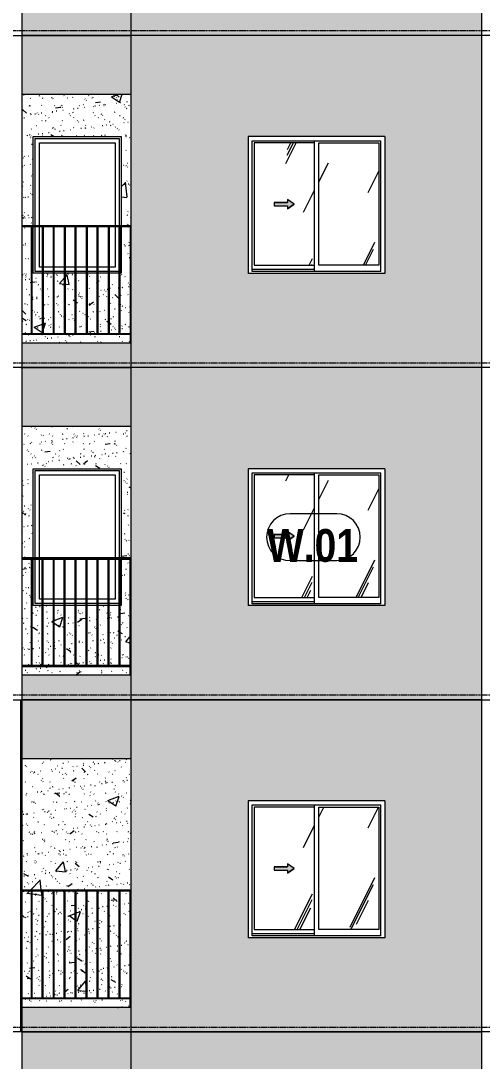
# Model space of a CAD drawing. Header units: millimetres. Extents: x 25061 to 259291, y -8723 to 35400.
# Drawn here: x 181485 to 186205, y 12050 to 22700 of the extents above; entities that cross this region are included whole.
import ezdxf

# ---------------------------------------------------------------- set-up
doc = ezdxf.new("R2010")
doc.units = ezdxf.units.MM
doc.linetypes.add('1 NÉT CALL OUT', pattern=[6, 3, -3])
doc.linetypes.add('Centre', pattern=[31.75, 6.35, -4.7625, 15.875, -4.7625])
for name, color, linetype, lineweight in [('0-2', 50, 'Continuous', 5), ('A-DETL-GENF', 92, 'Continuous', 9), ('A-DETL-GENF-3', 92, '1 NÉT CALL OUT', 9), ('A-FLOR-HRAL-1', 253, 'Continuous', 9), ('A-FLOR-LEVL-2', 51, 'Centre', 9), ('A-GLAZ', 151, 'Continuous', 9), ('A-GLAZ-1', 7, '1 NÉT CALL OUT', 9), ('A-GLAZ-3', 7, 'Continuous', 9), ('A-GLAZ-IDEN', 152, 'Continuous', 9), ('A-WALL', 113, 'Continuous', 9), ('A-WALL-PATT-2', 9, 'Continuous', 9), ('A-WALL-PATT-3', 111, 'Continuous', 5), ('I-WALL', 2, 'Continuous', 9), ('I-WALL-2', 7, 'Continuous', 9)]:
    doc.layers.add(name, color=color, linetype=linetype, lineweight=lineweight)
doc.styles.add('Arial_B_2', font='arialbd.ttf', dxfattribs={"width": 0.85, "height": 336})
pattern_1 = [(50, (-80880.3, 14125), (1165.98, -102.01), [121.92, -1341.12]), (355, (-80880.3, 14125), (-225.554, 1222.76), [97.536, -1072.896]), (100.451, (-80783.1, 14116.5), (940.433, 1120.746), [103.616, -1139.776]), (46.184, (-80880.3, 14450.1), (1734.91, -269.07), [182.88, -2011.68]), (96.636, (-80735.7, 14427.7), (1519.38, 1583.54), [155.42, -1709.66]), (351.184, (-80880.3, 14450.1), (1519.39, 1583.52), [146.3, -1609.34]), (21, (-80717.7, 14368.8), (970.33, -654.498), [121.92, -1341.12]), (326, (-80717.7, 14368.8), (395.53, 1178.804), [97.536, -1072.896]), (71.451, (-80636.9, 14314.3), (1365.87, 524.296), [103.616, -1139.776]), (37.5, (-80880.3, 14125), (19.767, 541.153), [53.645, -1006.246, 53.645, -1035.507, -1076.96]), (37.5, (-80880.3, 14125), (19.767, 541.153), [-2149.043, 53.645, -1023.315]), (7.5, (-80880.3, 14125), (427.646, 641.156), [53.645, -567.334, 53.645, -981.862, -410.464]), (7.5, (-80880.3, 14125), (427.646, 641.156), [-1656.486, 53.645, -356.82]), (327.5, (-81242.8, 14125), (867.782, -36.665), [53.645, -352.755, 53.645, -1214.323, -1682.496]), (327.5, (-81242.8, 14125), (867.782, -36.665), [-1674.37, 53.645, -1628.85]), (317.5, (-81405.4, 14125), (948.028, 162.73), [53.645, -474.675, 53.645, -788.416, -1194.816]), (317.5, (-81405.4, 14125), (948.028, 162.73), [-1370.38, 53.645, -1141.17])]
pattern_2 = [(37.5, (-80880.3, 14125), (-5.1206, 156.61216), [5.364, -118.181, 5.364, -132.812, -132.08]), (37.5, (-80880.3, 14125), (-5.1206, 156.61216), [-261.722, 5.364, -126.716]), (7.5, (-80880.3, 14125), (143.847, 229.3842), [5.364, -61.285, 5.364, -105.989, -42.672]), (7.5, (-80880.3, 14125), (143.847, 229.3842), [-178.003, 5.364, -37.308]), (327.5, (-80980.28, 14125), (253.1176, 0.4601), [5.364, -35.276, 5.364, -140.94, -191.008]), (327.5, (-80980.28, 14125), (253.1176, 0.4601), [-186.944, 5.364, -185.644]), (317.5, (-80980.28, 14125), (244.338, 71.3376), [5.364, -14.956, 5.364, -90.546, -109.728]), (317.5, (-80980.28, 14125), (244.338, 71.3376), [-116.23, 5.364, -104.364])]
pattern_3 = [(63.435, (-78970.7, 14236.3), (-0.002, 1625.6), [567.96, -3066.99]), (63.435, (-80596.3, 14236.3), (-0.002, 1625.6), [567.96, -3066.99]), (63.435, (-78192.5, 14550.35), (-0.002, 1625.6), [567.96, -3066.99]), (63.435, (-79818.1, 14550.35), (-0.002, 1625.6), [567.96, -3066.99]), (63.435, (-78310.3, 14439.5), (-0.002, 1625.6), [567.96, -3066.99]), (63.435, (-79935.9, 14439.5), (-0.002, 1625.6), [567.96, -3066.99]), (63.435, (-78430.35, 15074.4), (-0.002, 1625.6), [276.06, -3358.9]), (63.435, (-80055.95, 15074.4), (-0.002, 1625.6), [276.06, -3358.9]), (63.435, (-78508.9, 14976.15), (-0.002, 1625.6), [567.96, -3066.99]), (63.435, (-80134.5, 14976.15), (-0.002, 1625.6), [567.96, -3066.99]), (63.435, (-78495, 15046.7), (-0.002, 1625.6), [567.96, -3066.99]), (63.435, (-80120.6, 15046.7), (-0.002, 1625.6), [567.96, -3066.99]), (63.435, (-79150.9, 14737.2), (-0.002, 1625.6), [567.96, -3066.99]), (63.435, (-80776.5, 14737.2), (-0.002, 1625.6), [567.96, -3066.99]), (63.435, (-79137, 14820.35), (-0.002, 1625.6), [567.96, -3066.99]), (63.435, (-80762.6, 14820.35), (-0.002, 1625.6), [567.96, -3066.99]), (63.435, (-79133.3, 14880.3), (-0.002, 1625.6), [567.96, -3066.99]), (63.435, (-80758.9, 14880.3), (-0.002, 1625.6), [567.96, -3066.99])]

# ---------------------------------------------------------------- blocks, each defined once
blk = doc.blocks.new('Railing - 10mm-901206-TKCS_MẶT CẮT 2')
at = {"layer": 'A-FLOR-HRAL-1'}
for p, q in [((-62145.064287, 5900), (-62145.064287, 6990)), ((-62135.064287, 5900), (-62135.064287, 6990))]:
    blk.add_line(p, q, dxfattribs=at)
blk = doc.blocks.new('Railing - 50 x 10mm-901205-TKCS_MẶT CẮT 2')
at = {"layer": 'A-FLOR-HRAL-1'}
for p in [(-62252.564287, 6990), (-62247.564287, 5800)]:
    blk.add_line(p, (-62247.564287, 6990), dxfattribs=at)
blk = doc.blocks.new('Railing - Railing-998950-TKCS_MẶT CẮT 2')
at = {"layer": 'A-FLOR-HRAL-1'}
for p, q in [((-99768, 12700), (-98653, 12700)), ((-98653, 12690), (-99768, 12690))]:
    blk.add_line(p, q, dxfattribs=at)
at = {"extrusion": (0, 0, -1), "zscale": -1}
for name, p in [('Railing - 10mm-901206-TKCS_MẶT CẮT 2', (161805, 6800)), ('Railing - 10mm-901206-TKCS_MẶT CẮT 2', (161693, 6800)), ('Railing - 10mm-901206-TKCS_MẶT CẮT 2', (161580, 6800)), ('Railing - 10mm-901206-TKCS_MẶT CẮT 2', (161468, 6800)), ('Railing - 10mm-901206-TKCS_MẶT CẮT 2', (161355, 6800)), ('Railing - 10mm-901206-TKCS_MẶT CẮT 2', (161243, 6800)), ('Railing - 10mm-901206-TKCS_MẶT CẮT 2', (161130, 6800)), ('Railing - 10mm-901206-TKCS_MẶT CẮT 2', (161018, 6800)), ('Railing - 10mm-901206-TKCS_MẶT CẮT 2', (160905, 6800)), ('Railing - 50 x 10mm-901205-TKCS_MẶT CẮT 2', (160905, 6800))]:
    blk.add_blockref(name, p, dxfattribs=at)
blk = doc.blocks.new('Top Rail Type - Top Rail_Internal_-998951-TKCS_MẶT CẮT 2')
at = {"layer": 'A-FLOR-HRAL-1'}
for p, q in [((-98652.564287, 13800), (-99767.564287, 13800)), ((-98652.564287, 13790), (-99767.564287, 13790))]:
    blk.add_line(p, q, dxfattribs=at)
blk = doc.blocks.new('NCV_TKTC_TANG 3 - 4_rvt-3-TKCS_MẶT CẮT 2')
at = {"layer": 'A-WALL-PATT-2'}
h = blk.add_hatch(dxfattribs=at)
h.set_pattern_fill('FP_37', color=256, style=0, pattern_type=2)
h.set_pattern_definition(pattern_1)
h.paths.add_polyline_path([(-99768, 12600), (-98658, 12600), (-98658, 12690), (-99768, 12690)])
h.paths.add_polyline_path([(-99768, 12700), (-99670, 12700), (-99670, 13790), (-99768, 13790)])
h.paths.add_polyline_path([(-99660, 12700), (-99558, 12700), (-99558, 13790), (-99660, 13790)])
h.paths.add_polyline_path([(-98658, 12700), (-98658, 13790), (-98760, 13790), (-98760, 12700)])
h.paths.add_polyline_path([(-98770, 12700), (-98770, 13790), (-98873, 13790), (-98873, 12700)])
h.paths.add_polyline_path([(-99548, 12700), (-99445, 12700), (-99445, 13790), (-99548, 13790), (-99548, 12908)])
h.paths.add_polyline_path([(-98883, 12700), (-98883, 13790), (-98985, 13790), (-98985, 12700)])
h.paths.add_polyline_path([(-99435, 12700), (-99333, 12700), (-99333, 13790), (-99435, 13790), (-99435, 13142)])
h.paths.add_polyline_path([(-98995, 12700), (-98995, 13790), (-99098, 13790), (-99098, 12700)])
h.paths.add_polyline_path([(-99323, 12700), (-99220, 12700), (-99220, 13790), (-99323, 13790), (-99323, 13314)])
h.paths.add_polyline_path([(-99108, 12700), (-99108, 13790), (-99210, 13790), (-99210, 12700)])
h.paths.add_polyline_path([(-99118, 13800), (-98653, 13800), (-98653, 15150), (-99768, 15150), (-99768, 13800)])
h = blk.add_hatch(dxfattribs=at)
h.set_pattern_fill('FP_38', color=256, style=0, pattern_type=2)
h.set_pattern_definition(pattern_2)
h.paths.add_polyline_path([(-99768, 12600), (-98658, 12600), (-98658, 12690), (-99768, 12690)])
h.paths.add_polyline_path([(-99768, 12700), (-99670, 12700), (-99670, 13790), (-99768, 13790)])
h.paths.add_polyline_path([(-99660, 12700), (-99558, 12700), (-99558, 13790), (-99660, 13790)])
h.paths.add_polyline_path([(-98658, 12700), (-98658, 13790), (-98760, 13790), (-98760, 12700)])
h.paths.add_polyline_path([(-98770, 12700), (-98770, 13790), (-98873, 13790), (-98873, 12700)])
h.paths.add_polyline_path([(-99548, 12700), (-99445, 12700), (-99445, 13790), (-99548, 13790), (-99548, 12908)])
h.paths.add_polyline_path([(-98883, 12700), (-98883, 13790), (-98985, 13790), (-98985, 12700)])
h.paths.add_polyline_path([(-99435, 12700), (-99333, 12700), (-99333, 13790), (-99435, 13790), (-99435, 13142)])
h.paths.add_polyline_path([(-98995, 12700), (-98995, 13790), (-99098, 13790), (-99098, 12700)])
h.paths.add_polyline_path([(-99323, 12700), (-99220, 12700), (-99220, 13790), (-99323, 13790), (-99323, 13314)])
h.paths.add_polyline_path([(-99108, 12700), (-99108, 13790), (-99210, 13790), (-99210, 12700)])
h.paths.add_polyline_path([(-99118, 13800), (-98653, 13800), (-98653, 15150), (-99768, 15150), (-99768, 13800)])
at = {"layer": ''}
for name in ['Top Rail Type - Top Rail_Internal_-998951-TKCS_MẶT CẮT 2', 'Railing - Railing-998950-TKCS_MẶT CẮT 2']:
    blk.add_blockref(name, (0, 0), dxfattribs=at)
blk = doc.blocks.new('M_Fixed - 900 x 1400-V152-TKCS_MẶT CẮT 2')
at = {"layer": 'A-GLAZ-3'}
for p, q in [((-77032, 7000), (-77032, 7896)), ((-77032, 7896), (-76170, 7896)), ((-76170, 7896), (-76170, 7000)), ((-76988, 7000), (-76988, 7852)), ((-76988, 7852), (-76214, 7852)), ((-76214, 7852), (-76214, 7000)), ((-77032, 6534), (-77032, 6990)), ((-76988, 6578), (-76988, 6990)), ((-76214, 6990), (-76214, 6578)), ((-76958, 6534), (-77032, 6534)), ((-76958, 6578), (-76988, 6578)), ((-76845, 6578), (-76948, 6578)), ((-76845, 6534), (-76948, 6534)), ((-76733, 6578), (-76835, 6578)), ((-76733, 6534), (-76835, 6534)), ((-76620, 6578), (-76723, 6578)), ((-76620, 6534), (-76723, 6534)), ((-76508, 6578), (-76610, 6578)), ((-76508, 6534), (-76610, 6534)), ((-76395, 6578), (-76498, 6578)), ((-76395, 6534), (-76498, 6534)), ((-76283, 6578), (-76385, 6578)), ((-76283, 6534), (-76385, 6534)), ((-76214, 6578), (-76273, 6578)), ((-76170, 6534), (-76273, 6534))]:
    blk.add_line(p, q, dxfattribs=at)
blk = doc.blocks.new('Railing - 50 x 10mm-V260-TKCS_MẶT CẮT 2')
at = {"layer": 'A-FLOR-HRAL-1'}
for p in [(-84853, 23990), (-84848, 22800)]:
    blk.add_line(p, (-84848, 23990), dxfattribs=at)
blk = doc.blocks.new('Railing - Railing-990587-TKCS_MẶT CẮT 2')
at = {"layer": 'A-FLOR-HRAL-1'}
for p, q in [((-99768, 22900), (-98653, 22900)), ((-98653, 22890), (-99768, 22890))]:
    blk.add_line(p, q, dxfattribs=at)
at = {"extrusion": (0, 0, -1), "zscale": -1}
for name, p in [('Railing - 10mm-901206-TKCS_MẶT CẮT 2', (161805, 17000)), ('Railing - 10mm-901206-TKCS_MẶT CẮT 2', (161692, 17000)), ('Railing - 10mm-901206-TKCS_MẶT CẮT 2', (161580, 17000)), ('Railing - 10mm-901206-TKCS_MẶT CẮT 2', (161467, 17000)), ('Railing - 10mm-901206-TKCS_MẶT CẮT 2', (161355, 17000)), ('Railing - 10mm-901206-TKCS_MẶT CẮT 2', (161242, 17000)), ('Railing - 10mm-901206-TKCS_MẶT CẮT 2', (161130, 17000)), ('Railing - 10mm-901206-TKCS_MẶT CẮT 2', (161017, 17000)), ('Railing - 10mm-901206-TKCS_MẶT CẮT 2', (160905, 17000)), ('Railing - 50 x 10mm-V260-TKCS_MẶT CẮT 2', (183505, 0))]:
    blk.add_blockref(name, p, dxfattribs=at)
blk = doc.blocks.new('Top Rail Type - Top Rail_Internal_-990588-TKCS_MẶT CẮT 2')
at = {"layer": 'A-FLOR-HRAL-1'}
for p, q in [((-98652.564287, 24000), (-99767.564287, 24000)), ((-98652.564287, 23990), (-99767.564287, 23990))]:
    blk.add_line(p, q, dxfattribs=at)
blk = doc.blocks.new('NCV_TKTC_TANG 6 - 8_rvt-6-TKCS_MẶT CẮT 2')
at = {"layer": 'A-WALL-PATT-2'}
h = blk.add_hatch(dxfattribs=at)
h.set_pattern_fill('FP_37', color=256, style=0, pattern_type=2)
h.set_pattern_definition(pattern_1)
h.paths.add_polyline_path([(-98657, 19400), (-98657, 19490), (-99768, 19490), (-99768, 19400), (-98972, 19400)])
h.paths.add_polyline_path([(-99097, 19500), (-98995, 19500), (-98995, 20115), (-99097, 20115), (-99097, 19840)])
h.paths.add_polyline_path([(-98985, 19500), (-98882, 19500), (-98882, 20115), (-98985, 20115), (-98985, 19929)])
h.paths.add_polyline_path([(-99107, 19500), (-99107, 20115), (-99210, 20115), (-99210, 19500)])
h.paths.add_polyline_path([(-99220, 19500), (-99220, 20115), (-99322, 20115), (-99322, 19500)])
h.paths.add_polyline_path([(-99768, 19500), (-99670, 19500), (-99670, 20590), (-99768, 20590), (-99768, 19588)])
h.paths.add_polyline_path([(-99660, 19500), (-99557, 19500), (-99557, 20115), (-99650, 20115), (-99650, 20590), (-99660, 20590), (-99660, 20072)])
h.paths.add_polyline_path([(-99527, 19500), (-99445, 19500), (-99445, 20115), (-99547, 20115), (-99547, 19500)])
h.paths.add_polyline_path([(-99332, 19500), (-99332, 20115), (-99435, 20115), (-99435, 19500)])
h.paths.add_polyline_path([(-98872, 19500), (-98770, 19500), (-98770, 20115), (-98872, 20115), (-98872, 20018)])
h.paths.add_polyline_path([(-98760, 19500), (-98657, 19500), (-98657, 20590), (-98750, 20590), (-98750, 20115), (-98760, 20115), (-98760, 20107)])
h.paths.add_polyline_path([(-99768, 20600), (-99650, 20600), (-99650, 21515), (-98750, 21515), (-98750, 20600), (-98653, 20600), (-98653, 21950), (-99768, 21950), (-99768, 21588)])
h = blk.add_hatch(dxfattribs=at)
h.set_pattern_fill('FP_38', color=256, style=0, pattern_type=2)
h.set_pattern_definition(pattern_2)
h.paths.add_polyline_path([(-98657, 19400), (-98657, 19490), (-99768, 19490), (-99768, 19400), (-98972, 19400)])
h.paths.add_polyline_path([(-99097, 19500), (-98995, 19500), (-98995, 20115), (-99097, 20115), (-99097, 19840)])
h.paths.add_polyline_path([(-98985, 19500), (-98882, 19500), (-98882, 20115), (-98985, 20115), (-98985, 19929)])
h.paths.add_polyline_path([(-99107, 19500), (-99107, 20115), (-99210, 20115), (-99210, 19500)])
h.paths.add_polyline_path([(-99220, 19500), (-99220, 20115), (-99322, 20115), (-99322, 19500)])
h.paths.add_polyline_path([(-99768, 19500), (-99670, 19500), (-99670, 20590), (-99768, 20590), (-99768, 19588)])
h.paths.add_polyline_path([(-99660, 19500), (-99557, 19500), (-99557, 20115), (-99650, 20115), (-99650, 20590), (-99660, 20590), (-99660, 20072)])
h.paths.add_polyline_path([(-99527, 19500), (-99445, 19500), (-99445, 20115), (-99547, 20115), (-99547, 19500)])
h.paths.add_polyline_path([(-99332, 19500), (-99332, 20115), (-99435, 20115), (-99435, 19500)])
h.paths.add_polyline_path([(-98872, 19500), (-98770, 19500), (-98770, 20115), (-98872, 20115), (-98872, 20018)])
h.paths.add_polyline_path([(-98760, 19500), (-98657, 19500), (-98657, 20590), (-98750, 20590), (-98750, 20115), (-98760, 20115), (-98760, 20107)])
h.paths.add_polyline_path([(-99768, 20600), (-99650, 20600), (-99650, 21515), (-98750, 21515), (-98750, 20600), (-98653, 20600), (-98653, 21950), (-99768, 21950), (-99768, 21588)])
at = {"layer": 'I-WALL-2'}
for p, q in [((-99650, 20600), (-99650, 21515)), ((-99650, 21515), (-98750, 21515)), ((-98750, 21515), (-98750, 20600)), ((-99650, 20115), (-99650, 20590)), ((-98750, 20590), (-98750, 20115)), ((-99557, 20115), (-99650, 20115)), ((-99445, 20115), (-99547, 20115)), ((-99332, 20115), (-99435, 20115)), ((-99220, 20115), (-99322, 20115)), ((-99107, 20115), (-99210, 20115)), ((-98995, 20115), (-99097, 20115)), ((-98882, 20115), (-98985, 20115)), ((-98770, 20115), (-98872, 20115)), ((-98750, 20115), (-98760, 20115))]:
    blk.add_line(p, q, dxfattribs=at)
at = {"layer": ''}
for name in ['Top Rail Type - Top Rail_Internal_-990588-TKCS_MẶT CẮT 2', 'Railing - Railing-990587-TKCS_MẶT CẮT 2']:
    blk.add_blockref(name, (0, -3400), dxfattribs=at)
at = {"layer": 'A-GLAZ'}
blk.add_blockref('M_Fixed - 900 x 1400-V152-TKCS_MẶT CẮT 2', (-22600, 13600), dxfattribs=at)
blk = doc.blocks.new('Railing - Railing-992103-TKCS_MẶT CẮT 2')
at = {"layer": ''}
for p, q in [((-99768, 16100), (-98653, 16100)), ((-98653, 16090), (-99768, 16090))]:
    blk.add_line(p, q, dxfattribs=at)
at = {"extrusion": (0, 0, -1), "zscale": -1}
for name, p in [('Railing - 10mm-901206-TKCS_MẶT CẮT 2', (161805, 10200)), ('Railing - 10mm-901206-TKCS_MẶT CẮT 2', (161693, 10200)), ('Railing - 10mm-901206-TKCS_MẶT CẮT 2', (161580, 10200)), ('Railing - 10mm-901206-TKCS_MẶT CẮT 2', (161468, 10200)), ('Railing - 10mm-901206-TKCS_MẶT CẮT 2', (161355, 10200)), ('Railing - 10mm-901206-TKCS_MẶT CẮT 2', (161243, 10200)), ('Railing - 10mm-901206-TKCS_MẶT CẮT 2', (161130, 10200)), ('Railing - 10mm-901206-TKCS_MẶT CẮT 2', (161018, 10200)), ('Railing - 10mm-901206-TKCS_MẶT CẮT 2', (160905, 10200)), ('Railing - 50 x 10mm-901205-TKCS_MẶT CẮT 2', (160905, 10200))]:
    blk.add_blockref(name, p, dxfattribs=at)
blk = doc.blocks.new('Top Rail Type - Top Rail_Internal_-992104-TKCS_MẶT CẮT 2')
at = {"layer": ''}
for p, q in [((-98652.564287, 17200), (-99767.564287, 17200)), ((-98652.564287, 17190), (-99767.564287, 17190))]:
    blk.add_line(p, q, dxfattribs=at)
blk = doc.blocks.new('NCV_TKTC_TANG 5_rvt-2-TKCS_MẶT CẮT 2')
at = {"layer": 'A-WALL-PATT-2'}
h = blk.add_hatch(dxfattribs=at)
h.set_pattern_fill('FP_37', color=256, style=0, pattern_type=2)
h.set_pattern_definition(pattern_1)
h.paths.add_polyline_path([(-99768, 16000), (-98658, 16000), (-98658, 16090), (-99768, 16090)])
h.paths.add_polyline_path([(-99220, 16100), (-99220, 16715), (-99323, 16715), (-99323, 16100)])
h.paths.add_polyline_path([(-99210, 16100), (-99108, 16100), (-99108, 16715), (-99210, 16715), (-99210, 16351)])
h.paths.add_polyline_path([(-99098, 16100), (-98995, 16100), (-98995, 16715), (-99098, 16715), (-99098, 16440)])
h.paths.add_polyline_path([(-98985, 16100), (-98883, 16100), (-98883, 16715), (-98985, 16715), (-98985, 16529)])
h.paths.add_polyline_path([(-98873, 16100), (-98770, 16100), (-98770, 16715), (-98873, 16715), (-98873, 16618)])
h.paths.add_polyline_path([(-98658, 16100), (-98658, 17190), (-98751, 17190), (-98751, 16715), (-98760, 16715), (-98760, 16100)])
h.paths.add_polyline_path([(-99548, 16100), (-99445, 16100), (-99445, 16715), (-99548, 16715), (-99548, 16653)])
h.paths.add_polyline_path([(-99558, 16100), (-99558, 16715), (-99651, 16715), (-99651, 17190), (-99660, 17190), (-99660, 16100)])
h.paths.add_polyline_path([(-99333, 16100), (-99333, 16715), (-99435, 16715), (-99435, 16100)])
h.paths.add_polyline_path([(-99768, 16100), (-99670, 16100), (-99670, 17190), (-99768, 17190), (-99768, 16188)])
h.paths.add_polyline_path([(-98751, 17200), (-98653, 17200), (-98653, 18550), (-99768, 18550), (-99768, 17200), (-99651, 17200), (-99651, 18115), (-98751, 18115), (-98751, 17887)])
h = blk.add_hatch(dxfattribs=at)
h.set_pattern_fill('FP_38', color=256, style=0, pattern_type=2)
h.set_pattern_definition(pattern_2)
h.paths.add_polyline_path([(-99768, 16000), (-98658, 16000), (-98658, 16090), (-99768, 16090)])
h.paths.add_polyline_path([(-99220, 16100), (-99220, 16715), (-99323, 16715), (-99323, 16100)])
h.paths.add_polyline_path([(-99210, 16100), (-99108, 16100), (-99108, 16715), (-99210, 16715), (-99210, 16351)])
h.paths.add_polyline_path([(-99098, 16100), (-98995, 16100), (-98995, 16715), (-99098, 16715), (-99098, 16440)])
h.paths.add_polyline_path([(-98985, 16100), (-98883, 16100), (-98883, 16715), (-98985, 16715), (-98985, 16529)])
h.paths.add_polyline_path([(-98873, 16100), (-98770, 16100), (-98770, 16715), (-98873, 16715), (-98873, 16618)])
h.paths.add_polyline_path([(-98658, 16100), (-98658, 17190), (-98751, 17190), (-98751, 16715), (-98760, 16715), (-98760, 16100)])
h.paths.add_polyline_path([(-99548, 16100), (-99445, 16100), (-99445, 16715), (-99548, 16715), (-99548, 16653)])
h.paths.add_polyline_path([(-99558, 16100), (-99558, 16715), (-99651, 16715), (-99651, 17190), (-99660, 17190), (-99660, 16100)])
h.paths.add_polyline_path([(-99333, 16100), (-99333, 16715), (-99435, 16715), (-99435, 16100)])
h.paths.add_polyline_path([(-99768, 16100), (-99670, 16100), (-99670, 17190), (-99768, 17190), (-99768, 16188)])
h.paths.add_polyline_path([(-98751, 17200), (-98653, 17200), (-98653, 18550), (-99768, 18550), (-99768, 17200), (-99651, 17200), (-99651, 18115), (-98751, 18115), (-98751, 17887)])
at = {"layer": 'I-WALL-2'}
for p, q in [((-99651, 17200), (-99651, 18115)), ((-99651, 18115), (-98751, 18115)), ((-98751, 18115), (-98751, 17200)), ((-99651, 16715), (-99651, 17190)), ((-98751, 17190), (-98751, 16715)), ((-99558, 16715), (-99651, 16715)), ((-99445, 16715), (-99548, 16715)), ((-99333, 16715), (-99435, 16715)), ((-99220, 16715), (-99323, 16715)), ((-99108, 16715), (-99210, 16715)), ((-98995, 16715), (-99098, 16715)), ((-98883, 16715), (-98985, 16715)), ((-98770, 16715), (-98873, 16715)), ((-98751, 16715), (-98760, 16715))]:
    blk.add_line(p, q, dxfattribs=at)
at = {"layer": ''}
for name in ['Top Rail Type - Top Rail_Internal_-992104-TKCS_MẶT CẮT 2', 'Railing - Railing-992103-TKCS_MẶT CẮT 2']:
    blk.add_blockref(name, (0, 0), dxfattribs=at)
at = {"layer": 'A-GLAZ'}
blk.add_blockref('M_Fixed - 900 x 1400-V152-TKCS_MẶT CẮT 2', (-22600, 10200), dxfattribs=at)
blk = doc.blocks.new('1_FAMILY RVT - W01-WxH 1400x1400xmm-V270-TKCS_MẶT CẮT 2')
at = {"layer": 'A-DETL-GENF-3'}
blk.add_hatch(color=256, dxfattribs=at).paths.add_polyline_path([(-97048, 17376), (-96980, 17424), (-97048, 17471), (-97048, 17441), (-97184, 17441), (-97184, 17407), (-97048, 17407)])
at = {"layer": 'A-GLAZ'}
h = blk.add_hatch(dxfattribs=at)
h.set_pattern_fill('FP_35', color=256, style=0, pattern_type=2)
h.set_pattern_definition(pattern_3)
h.paths.add_polyline_path([(-97389, 16797), (-96775, 16797), (-96775, 18051), (-97389, 18051), (-97389, 17407)])
h.paths.add_polyline_path([(-97048, 17376), (-97048, 17407), (-97184, 17407), (-97184, 17441), (-97048, 17441), (-97048, 17471), (-96980, 17424), (-97005, 17407)])
h = blk.add_hatch(dxfattribs=at)
h.set_pattern_fill('FP_35', color=256, style=0, pattern_type=2)
h.set_pattern_definition(pattern_3)
h.paths.add_polyline_path([(-96116, 16797), (-96116, 18051), (-96730, 18051), (-96730, 16797), (-96587, 16797)])
at = {"layer": 'A-DETL-GENF'}
for p, q in [((-97048, 17471), (-97048, 17441)), ((-96980, 17424), (-97048, 17471)), ((-96980, 17424), (-97048, 17471)), ((-97048, 17471), (-97048, 17441)), ((-97184, 17441), (-97184, 17407)), ((-97184, 17441), (-97048, 17441)), ((-97048, 17441), (-97184, 17441)), ((-97184, 17441), (-97184, 17407)), ((-97184, 17407), (-97048, 17407)), ((-97184, 17407), (-97048, 17407)), ((-96980, 17424), (-97048, 17376)), ((-97048, 17376), (-96980, 17424)), ((-97048, 17407), (-97048, 17376)), ((-97048, 17407), (-97048, 17376))]:
    blk.add_line(p, q, dxfattribs=at)
at = {"layer": 'A-GLAZ'}
for p, q in [((-96053, 18114), (-97453, 18114)), ((-97453, 18114), (-97453, 16714)), ((-96053, 18114), (-96053, 16714)), ((-97412, 18073), (-96093, 18073)), ((-97412, 16733), (-97412, 18073)), ((-97389, 18051), (-97389, 16797)), ((-96775, 18051), (-97389, 18051)), ((-96775, 18073), (-96775, 16733)), ((-96730, 16797), (-96730, 18051)), ((-96730, 18051), (-96116, 18051)), ((-96116, 18051), (-96116, 16797)), ((-96093, 16733), (-96093, 18073)), ((-96775, 16753), (-97412, 16753)), ((-96775, 16753), (-97412, 16753)), ((-96093, 16733), (-97412, 16733)), ((-97389, 16797), (-96775, 16797)), ((-96116, 16797), (-96730, 16797)), ((-96053, 16714), (-97453, 16714))]:
    blk.add_line(p, q, dxfattribs=at)
blk = doc.blocks.new('1_FAMILY RVT - W01-WxH 1400x1400xmm-V301-TKCS_MẶT CẮT 2')
at = {"layer": 'A-DETL-GENF-3'}
blk.add_hatch(color=256, dxfattribs=at).paths.add_polyline_path([(-97048, 13976), (-96980, 14024), (-97048, 14071), (-97048, 14041), (-97184, 14041), (-97184, 14007), (-97048, 14007)])
at = {"layer": 'A-GLAZ'}
h = blk.add_hatch(dxfattribs=at)
h.set_pattern_fill('FP_35', color=256, style=0, pattern_type=2)
h.set_pattern_definition(pattern_3)
h.paths.add_polyline_path([(-97389, 13397), (-96775, 13397), (-96775, 14651), (-97389, 14651), (-97389, 14007)])
h.paths.add_polyline_path([(-97048, 13976), (-97048, 14007), (-97184, 14007), (-97184, 14041), (-97048, 14041), (-97048, 14071), (-96980, 14024), (-97005, 14007)])
h = blk.add_hatch(dxfattribs=at)
h.set_pattern_fill('FP_35', color=256, style=0, pattern_type=2)
h.set_pattern_definition(pattern_3)
h.paths.add_polyline_path([(-96116, 13397), (-96116, 14651), (-96730, 14651), (-96730, 13397), (-96587, 13397)])
at = {"layer": 'A-DETL-GENF'}
for p, q in [((-97048, 14071), (-97048, 14041)), ((-96980, 14024), (-97048, 14071)), ((-96980, 14024), (-97048, 14071)), ((-97048, 14071), (-97048, 14041)), ((-97184, 14041), (-97184, 14007)), ((-97184, 14041), (-97048, 14041)), ((-97048, 14041), (-97184, 14041)), ((-97184, 14041), (-97184, 14007)), ((-97184, 14007), (-97048, 14007)), ((-97184, 14007), (-97048, 14007)), ((-96980, 14024), (-97048, 13976)), ((-97048, 13976), (-96980, 14024)), ((-97048, 14007), (-97048, 13976)), ((-97048, 14007), (-97048, 13976))]:
    blk.add_line(p, q, dxfattribs=at)
at = {"layer": 'A-GLAZ'}
for p, q in [((-96053, 14714), (-97453, 14714)), ((-97453, 14714), (-97453, 13314)), ((-96053, 14714), (-96053, 13314)), ((-97412, 14673), (-96093, 14673)), ((-97412, 13333), (-97412, 14673)), ((-97389, 14651), (-97389, 13397)), ((-96775, 14651), (-97389, 14651)), ((-96775, 14673), (-96775, 13333)), ((-96730, 13397), (-96730, 14651)), ((-96730, 14651), (-96116, 14651)), ((-96116, 14651), (-96116, 13397)), ((-96093, 13333), (-96093, 14673)), ((-96053, 13314), (-97453, 13314)), ((-96775, 13353), (-97412, 13353)), ((-96775, 13353), (-97412, 13353)), ((-96093, 13333), (-97412, 13333)), ((-97389, 13397), (-96775, 13397)), ((-96116, 13397), (-96730, 13397))]:
    blk.add_line(p, q, dxfattribs=at)
blk = doc.blocks.new('1_FAMILY RVT - W01-WxH 1400x1400xmm-V319-TKCS_MẶT CẮT 2')
at = {"layer": 'A-DETL-GENF-3'}
blk.add_hatch(color=256, dxfattribs=at).paths.add_polyline_path([(-97048, 20776), (-96980, 20824), (-97048, 20871), (-97048, 20841), (-97184, 20841), (-97184, 20807), (-97048, 20807)])
at = {"layer": 'A-GLAZ'}
h = blk.add_hatch(dxfattribs=at)
h.set_pattern_fill('FP_35', color=256, style=0, pattern_type=2)
h.set_pattern_definition(pattern_3)
h.paths.add_polyline_path([(-97389, 20197), (-96775, 20197), (-96775, 21451), (-97389, 21451), (-97389, 20807)])
h.paths.add_polyline_path([(-97048, 20776), (-97048, 20807), (-97184, 20807), (-97184, 20841), (-97048, 20841), (-97048, 20871), (-96980, 20824), (-97005, 20807)])
h = blk.add_hatch(dxfattribs=at)
h.set_pattern_fill('FP_35', color=256, style=0, pattern_type=2)
h.set_pattern_definition(pattern_3)
h.paths.add_polyline_path([(-96116, 20197), (-96116, 21451), (-96730, 21451), (-96730, 20197), (-96587, 20197)])
at = {"layer": 'A-DETL-GENF'}
for p, q in [((-97184, 20841), (-97184, 20807)), ((-97184, 20841), (-97048, 20841)), ((-97048, 20841), (-97184, 20841)), ((-97184, 20841), (-97184, 20807)), ((-97184, 20807), (-97048, 20807)), ((-97184, 20807), (-97048, 20807)), ((-97048, 20871), (-97048, 20841)), ((-96980, 20824), (-97048, 20871)), ((-96980, 20824), (-97048, 20871)), ((-97048, 20871), (-97048, 20841)), ((-96980, 20824), (-97048, 20776)), ((-97048, 20776), (-96980, 20824)), ((-97048, 20807), (-97048, 20776)), ((-97048, 20807), (-97048, 20776))]:
    blk.add_line(p, q, dxfattribs=at)
at = {"layer": 'A-GLAZ'}
for p, q in [((-96053, 21514), (-97453, 21514)), ((-97453, 21514), (-97453, 20114)), ((-96053, 21514), (-96053, 20114)), ((-97412, 21473), (-96093, 21473)), ((-97412, 20133), (-97412, 21473)), ((-97389, 21451), (-97389, 20197)), ((-96775, 21451), (-97389, 21451)), ((-96775, 21473), (-96775, 20133)), ((-96730, 20197), (-96730, 21451)), ((-96730, 21451), (-96116, 21451)), ((-96116, 21451), (-96116, 20197)), ((-96093, 20133), (-96093, 21473)), ((-96775, 20153), (-97412, 20153)), ((-96775, 20153), (-97412, 20153)), ((-96093, 20133), (-97412, 20133)), ((-97389, 20197), (-96775, 20197)), ((-96116, 20197), (-96730, 20197)), ((-96053, 20114), (-97453, 20114))]:
    blk.add_line(p, q, dxfattribs=at)
blk = doc.blocks.new('SSA-WINDOW TAG - 10-2062020-TKCS_MẶT CẮT 2')
at = {"layer": 'A-GLAZ-IDEN'}
for p, q in [((-117145.064287, 7454.4), (-117622.564287, 7454.4)), ((-117622.564287, 6974.4), (-117145.064287, 6974.4))]:
    blk.add_line(p, q, dxfattribs=at)
for centre, start, end in [((-117622.564287, 7214.4), 90, 270), ((-117145.064287, 7214.4), 270, 90)]:
    blk.add_arc(centre, 240, start, end, dxfattribs=at)

msp = doc.modelspace()

# ---------------------------------------------------------------- hatches: boundary and pattern name
at = {"layer": 'A-WALL-PATT-3'}
h = msp.add_hatch(color=256, dxfattribs=at)
h.paths.add_polyline_path([(182610.2, 22550), (186200.2, 22550), (186200.2, 25950), (182610.2, 25950), (182610.2, 22822.3)])
h.paths.add_polyline_path([(184676, 23514.4), (183810.2, 23514.4), (183810.2, 24914.4), (185210.2, 24914.4), (185210.2, 23514.4), (185169.3, 23514.4)])
for points in [[(182610.2, 22550), (182610.2, 22800), (181495.2, 22800), (181495.2, 22550)], [(182610.2, 21950), (182610.2, 22550), (181495.2, 22550), (181495.2, 21950)], [(181495.2, 19150), (182610.2, 19150), (182610.2, 19400), (181495.2, 19400)], [(182610.2, 18550), (182610.2, 19150), (181495.2, 19150), (181495.2, 18550)], [(182610.2, 15750), (182610.2, 16000), (181495.2, 16000), (181495.2, 15750)], [(181495.2, 15150), (182610.2, 15150), (182610.2, 15750), (181495.2, 15750)], [(181495.2, 12350), (182610.2, 12350), (182610.2, 12600), (181495.2, 12600)], [(182610.2, 11750), (182610.2, 12350), (181495.2, 12350), (181495.2, 11750)]]:
    msp.add_hatch(color=256, dxfattribs=at).paths.add_polyline_path(points)
h = msp.add_hatch(color=256, dxfattribs=at)
h.paths.add_polyline_path([(182610.2, 19150), (186200.2, 19150), (186200.2, 22550), (182610.2, 22550), (182610.2, 20354.7)])
h.paths.add_polyline_path([(183810.2, 20114.4), (183810.2, 21514.4), (185210.2, 21514.4), (185210.2, 20114.4), (183851.1, 20114.4)])
h = msp.add_hatch(color=256, dxfattribs=at)
h.paths.add_polyline_path([(182610.2, 15750), (186200.2, 15750), (186200.2, 19150), (182610.2, 19150), (182610.2, 16653.3)])
h.paths.add_polyline_path([(185169.3, 16714.4), (183810.2, 16714.4), (183810.2, 18114.4), (185210.2, 18114.4), (185210.2, 16714.4)])
h = msp.add_hatch(color=256, dxfattribs=at)
h.paths.add_polyline_path([(182610.2, 12350), (186200.2, 12350), (186200.2, 15750), (182610.2, 15750), (182610.2, 14185.8)])
h.paths.add_polyline_path([(183810.2, 13314.4), (183810.2, 14714.4), (185210.2, 14714.4), (185210.2, 13314.4), (183851.1, 13314.4)])
h = msp.add_hatch(color=256, dxfattribs=at)
h.paths.add_polyline_path([(183085.6, 8950), (186200.2, 8950), (186200.2, 12350), (182610.2, 12350), (182610.2, 8950)])
h.paths.add_polyline_path([(185169.3, 9914.4), (183810.2, 9914.4), (183810.2, 11314.4), (185210.2, 11314.4), (185210.2, 9914.4)])

# ---------------------------------------------------------------- linework, layer by layer
at = {"layer": 'A-FLOR-LEVL-2'}
for p, q in [((147110.2, 22600), (255566.7, 22600)), ((147110.2, 19200), (255566.7, 19200)), ((147110.2, 15800), (255566.7, 15800)), ((147110.2, 12400), (255566.7, 12400))]:
    msp.add_line(p, q, dxfattribs=at)
at = {"layer": 'A-WALL'}
for p, q in [((181495.2, 29350), (181495.2, 5600)), ((182610.2, 25950), (182610.2, 5800)), ((186200.2, 2200), (186200.2, 25950)), ((173820.2, 22550), (181495.2, 22550)), ((181485.2, 22550), (181495.2, 22550)), ((186210.2, 22550), (182610.2, 22550)), ((196410.2, 22550), (182610.2, 22550)), ((181495.2, 19150), (175020.2, 19150)), ((181485.2, 19150), (181495.2, 19150)), ((186210.2, 19150), (182610.2, 19150)), ((196410.2, 19150), (182610.2, 19150)), ((173820.2, 15750), (181495.2, 15750)), ((181485.2, 12350), (181485.2, 15750)), ((182610.2, 15750), (196410.2, 15750)), ((186200.2, 15750), (182610.2, 15750)), ((181495.2, 12350), (175020.1, 12350)), ((196410.2, 12350), (182610.2, 12350)), ((182610.2, 12350), (186200.2, 12350))]:
    msp.add_line(p, q, dxfattribs=at)
at = {"layer": 'I-WALL'}
for p, q in [((182610.2, 22550), (181495.2, 22550)), ((181495.2, 22550), (182610.2, 22550)), ((181495.2, 21950), (182610.2, 21950)), ((182610.2, 19400), (181495.2, 19400)), ((182610.2, 19150), (181495.2, 19150)), ((181495.2, 19150), (182610.2, 19150)), ((181495.2, 18550), (182610.2, 18550)), ((182610.2, 16000), (181495.2, 16000)), ((181495.2, 15750), (182610.2, 15750)), ((182610.2, 15750), (181495.2, 15750)), ((181495.2, 15150), (182610.2, 15150)), ((182610.2, 12600), (181495.2, 12600)), ((182610.2, 12350), (181495.2, 12350)), ((181495.2, 12350), (182610.2, 12350))]:
    msp.add_line(p, q, dxfattribs=at)

# ---------------------------------------------------------------- block references
at = {"layer": '0-2'}
for name in ['NCV_TKTC_TANG 6 - 8_rvt-6-TKCS_MẶT CẮT 2', 'NCV_TKTC_TANG 5_rvt-2-TKCS_MẶT CẮT 2', 'NCV_TKTC_TANG 3 - 4_rvt-3-TKCS_MẶT CẮT 2']:
    msp.add_blockref(name, (281262.8, 0), dxfattribs=at)
at = {"layer": 'A-GLAZ-1'}
for name in ['1_FAMILY RVT - W01-WxH 1400x1400xmm-V319-TKCS_MẶT CẮT 2', '1_FAMILY RVT - W01-WxH 1400x1400xmm-V270-TKCS_MẶT CẮT 2', '1_FAMILY RVT - W01-WxH 1400x1400xmm-V301-TKCS_MẶT CẮT 2']:
    msp.add_blockref(name, (281262.8, 0), dxfattribs=at)
at = {"layer": 'A-GLAZ-IDEN'}
msp.add_blockref('SSA-WINDOW TAG - 10-2062020-TKCS_MẶT CẮT 2', (301862.8, 10200), dxfattribs=at)

# ---------------------------------------------------------------- texts
at = {"layer": 'A-GLAZ-IDEN', "insert": (184469, 17327.1), "char_height": 336, "width": 962.88, "attachment_point": 5, "line_spacing_factor": 0.936439, "style": 'Arial_B_2'}
msp.add_mtext('\\pt6.80064,13.60128,20.39856,27.1992,33.99984,40.80048,47.60112,54.3984,61.19904,67.99968,74.80032,81.60096,88.4016,95.19888,101.99952,108.80016,115.6008,122.40144,129.19872,135.99936,142.8,149.60064,156.40128,163.19856,169.9992,176.79984,183.60048,190.40112,197.1984,203.99904,210.79968,217.60032;W.01', dxfattribs=at)

doc.saveas('drawing.dxf')
